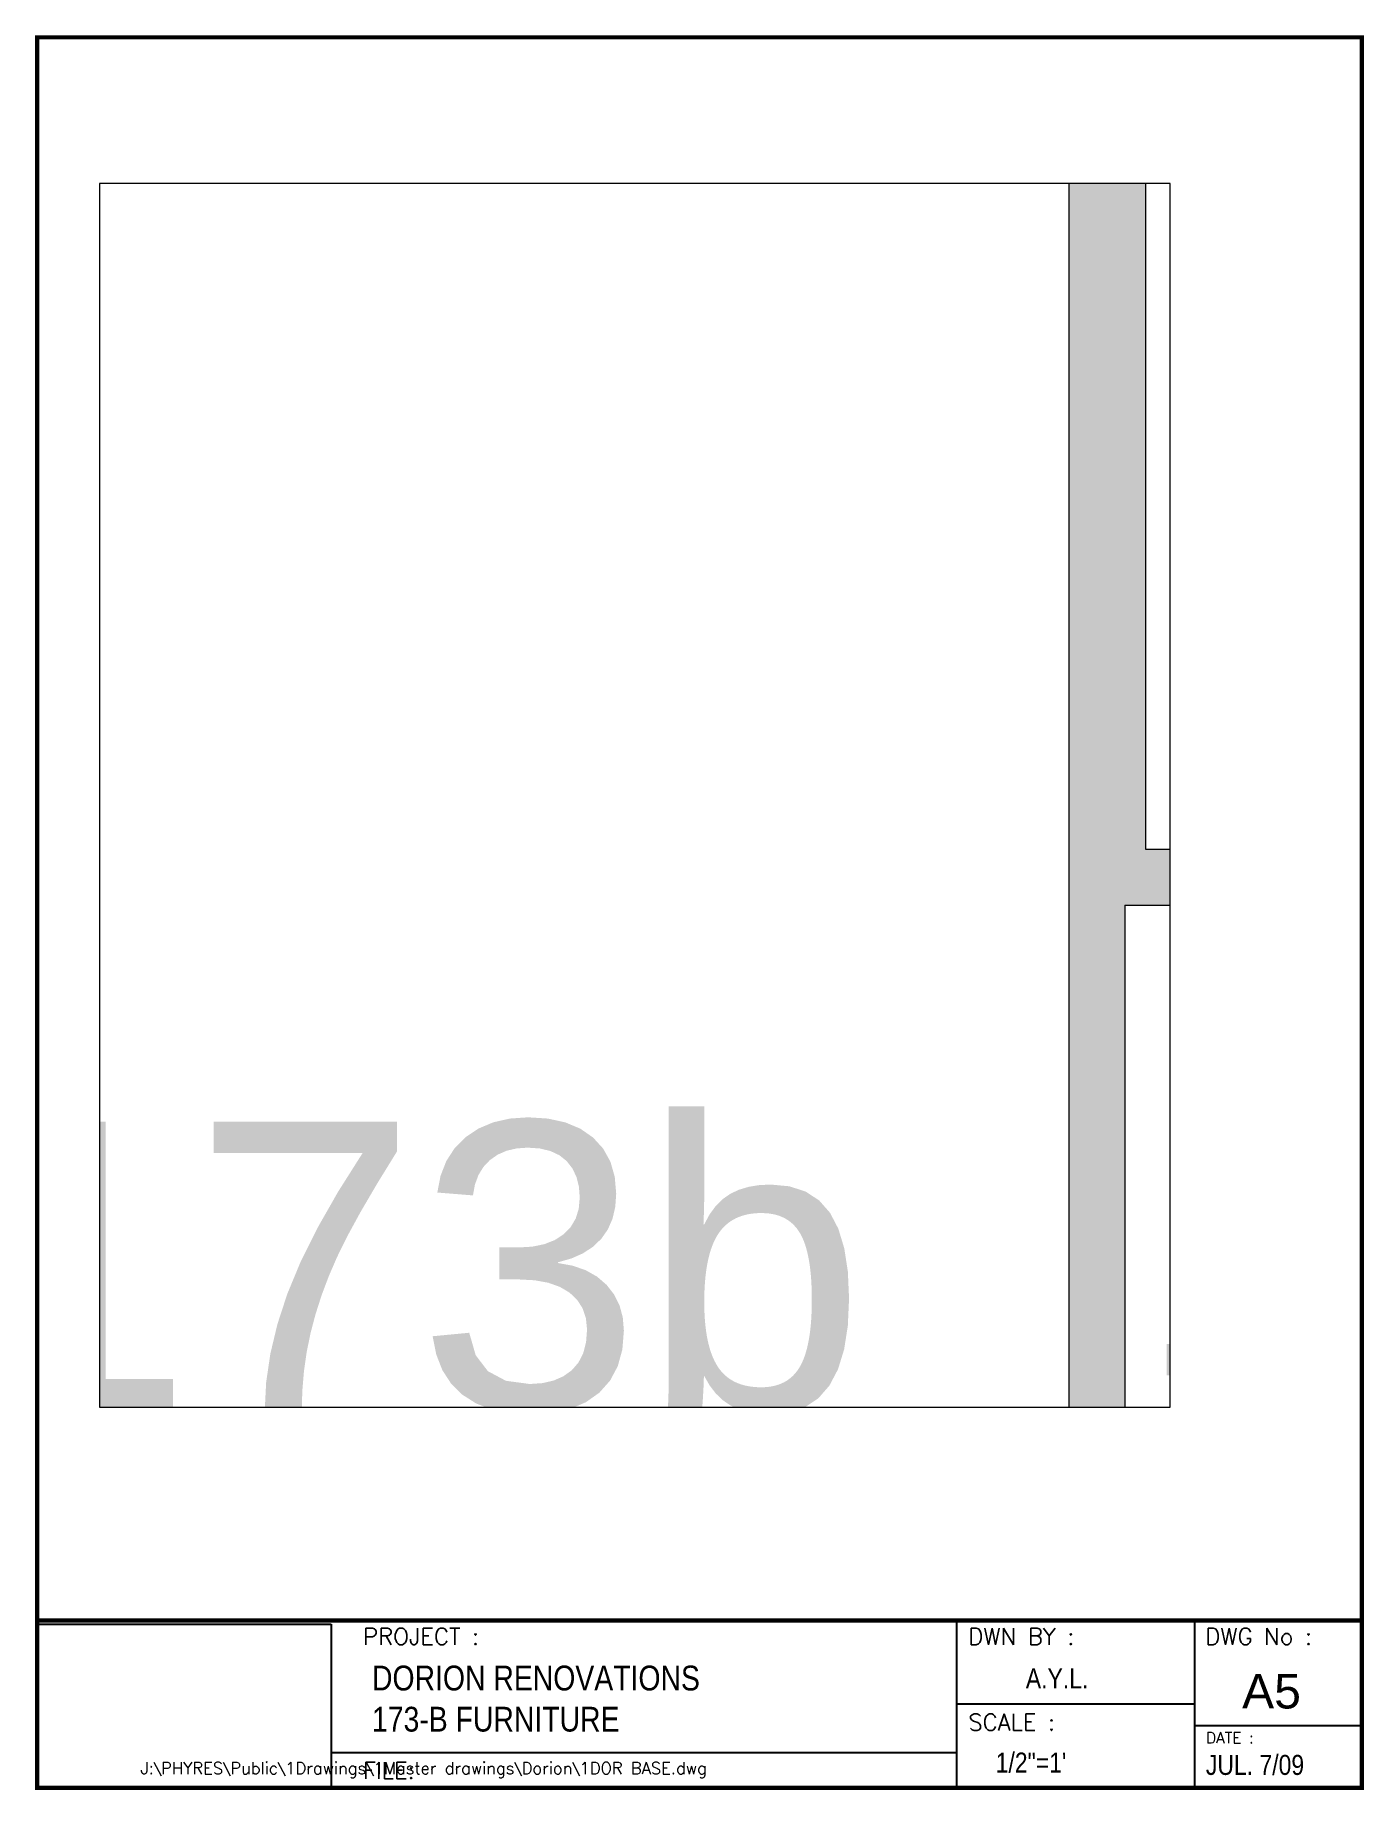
# Paper-space layout 'Layout3-8.5X11 P' of a CAD drawing. Extents: x 0 to 7.9, y 0 to 10.5.
# The model-space entities are those that its viewports show. They can reach past a viewport. Long polylines and large blocks are cut down to what shows.
import ezdxf

# ---------------------------------------------------------------- set-up
doc = ezdxf.new("R2010")
doc.units = 0
doc.header["$LTSCALE"] = 0.5
doc.header["$MEASUREMENT"] = 0
for name, color, linetype in [('filename', 1, 'CONTINUOUS'), ('SOLID', 7, 'CONTINUOUS'), ('titleblock', 7, 'CONTINUOUS')]:
    doc.layers.add(name, color=color, linetype=linetype)
doc.layers.add('TEXT', color=7, linetype='CONTINUOUS', lineweight=0)
doc.layers.add('WALL', color=7, linetype='CONTINUOUS', lineweight=0)
doc.layers.add('VP', color=6, linetype='CONTINUOUS', plot=False)
doc.styles.add('romans', font='romans.shx')
doc.styles.add('STANDARD 2', font='arial.ttf')
doc.styles.add('Swis721BlkBT', font='swissk.ttf')
doc.styles.add('Swis721BT', font='techl___.ttf')
picture_1 = doc.add_image_def('image3.jpg', size_in_pixel=(338, 188))

msp = doc.modelspace()

# ---------------------------------------------------------------- hatches: boundary and pattern name
at = {"layer": 'SOLID'}
h = msp.add_hatch(color=256, dxfattribs=at)
h.dxf.hatch_style = 1
h.paths.add_polyline_path([(615.53, 3479.26), (616.53, 3479.26), (616.53, 3487.26), (611.53, 3487.26), (611.53, 3471.26), (616.53, 3471.26), (616.53, 3479.26)], flags=17)
h.paths.add_polyline_path([(616.53, 3711.26), (611.53, 3711.26), (611.53, 3727.26), (616.53, 3727.26), (616.53, 3951.26), (611.53, 3951.26), (611.53, 3967.26), (616.53, 3967.26), (616.53, 3971.26), (733.53, 3971.26), (733.53, 4019.26), (727.53, 4019.26), (727.53, 3977.26), (616.53, 3977.26), (616.53, 3981.26), (605.53, 3981.26), (605.53, 3181.26), (605.53, 3179.26), (609.53, 3179.26), (609.53, 3181.26), (633.53, 3181.26), (633.53, 3185.26), (613.53, 3185.26), (613.53, 3324.26), (747.53, 3324.26), (747.53, 3185.26), (669.53, 3185.26), (669.53, 3181.26), (747.53, 3181.26), (747.53, 3101.26), (688.13, 3101.26), (688.13, 3093.26), (747.53, 3093.26), (747.53, 3085.26), (753.53, 3085.26), (753.53, 3093.26), (755.53, 3093.26), (755.53, 3101.26), (753.53, 3101.26), (753.53, 3324.26), (869.53, 3324.26), (869.53, 3101.26), (791.53, 3101.26), (791.53, 3093.26), (875.53, 3093.26), (875.53, 3127.26), (879.53, 3127.26), (879.53, 3133.26), (875.53, 3133.26), (875.53, 3332.26), (616.53, 3332.26), (616.53, 3471.26), (611.53, 3471.26), (611.53, 3487.26), (616.53, 3487.26)])

# ---------------------------------------------------------------- linework, layer by layer
at = {"layer": 'WALL'}
for p, q in [((605.53, 3981.26), (605.53, 3181.26)), ((616.53, 3711.26), (616.53, 3332.26)), ((605.53, 3468.76), (605.53, 3179.26)), ((616.53, 3332.26), (875.53, 3332.26)), ((613.53, 3324.26), (747.53, 3324.26)), ((613.53, 3324.26), (613.53, 3185.26))]:
    msp.add_line(p, q, dxfattribs=at)

# ---------------------------------------------------------------- texts
at = {"layer": 'TEXT', "style": 'STANDARD 2'}
for s, p in [('173a', (615.13, 3256.79)), ('173b', (447.71, 3251.77))]:
    msp.add_text(s, height=41.424, dxfattribs=at).set_placement(p)

psp = doc.layouts.new('Layout3-8.5X11 P')

# ---------------------------------------------------------------- linework, layer by layer
at = {"layer": 'titleblock'}
for p, q in [((5.512, 1.003), (5.512, 0.003)), ((6.935, 1.003), (6.935, 0.003)), ((6.935, 0.503), (5.512, 0.503)), ((7.935, 0.374), (6.935, 0.374)), ((5.512, 0.211), (1.778, 0.211))]:
    psp.add_line(p, q, dxfattribs=at)
at = {"layer": 'titleblock', "const_width": 0.025}
for points in [[(0.019, 10.464), (7.935, 10.464), (7.935, 0.003), (0.019, 0.003)], [(0.019, 1.003), (7.935, 1.003), (7.935, 0.003), (0.019, 0.003)]]:
    psp.add_lwpolyline(points, close=True, dxfattribs=at)

# ---------------------------------------------------------------- texts
at = {"layer": 'filename', "insert": (0.637, 0.156), "char_height": 0.07151, "attachment_point": 1, "style": 'romans'}
psp.add_mtext('J:\\\\PHYRES\\\\Public\\\\1Drawings\\\\1Master drawings\\\\Dorion\\\\1DOR BASE.dwg', dxfattribs=at)
at = {"layer": 'titleblock', "color": 1, "style": 'romans'}
for s, height, p in [('PROJECT :', 0.0998, (1.967, 0.858)), ('DWN BY :', 0.0998, (5.584, 0.858)), ('DWG No :', 0.0998, (7, 0.858)), ('SCALE :', 0.0998, (5.584, 0.345)), ('DATE :', 0.0665, (7.004, 0.269)), ('FILE:', 0.0998, (1.967, 0.057))]:
    psp.add_text(s, height=height, dxfattribs=at).set_placement(p)
at = {"layer": 'titleblock'}
for s, height, style, p in [('DORION RENOVATIONS', 0.14804, 'Swis721BT', (2.02, 0.585)), ('A.Y.L.', 0.1197, 'Swis721BT', (5.927, 0.597)), ('A5', 0.206, 'Swis721BlkBT', (7.219, 0.477)), ('173-B FURNITURE', 0.14804, 'Swis721BT', (2.02, 0.339)), ('1/2"=1\'', 0.1197, 'Swis721BT', (5.747, 0.094)), ('JUL. 7/09', 0.1197, 'Swis721BT', (7.003, 0.08))]:
    psp.add_text(s, height=height, dxfattribs=dict(at, style=style)).set_placement(p)

# ---------------------------------------------------------------- pictures from other files: only their frames are drawn
image = psp.add_image(picture_1, insert=(0.019, 0.003), size_in_units=(1.757, 0.977), dxfattribs=at)
image.dxf.flags = 7

# ---------------------------------------------------------------- viewports
at = {"layer": 'VP'}
psp.add_viewport(center=(3.591, 5.934), size=(6.398, 7.3134), view_center_point=(543.288, 3339.992), view_height=175.5209, dxfattribs=at)

doc.saveas('drawing.dxf')
